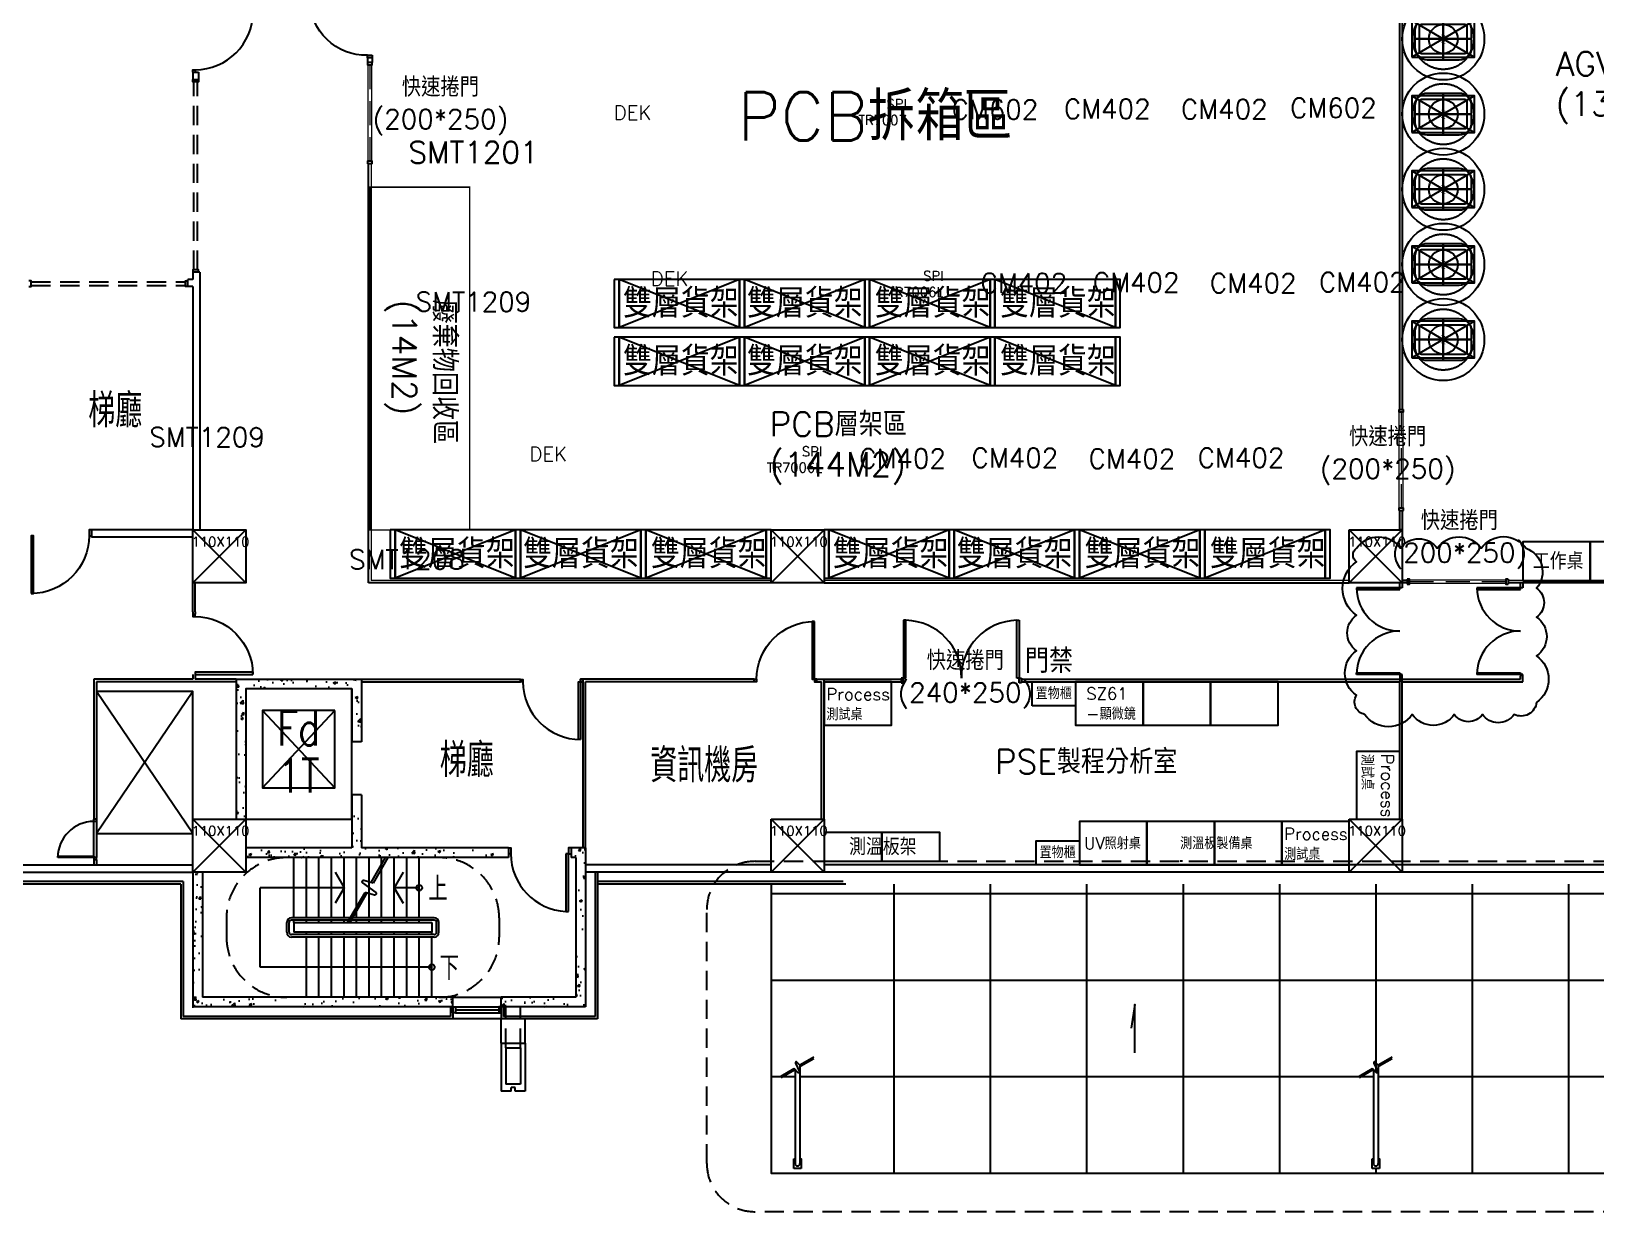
# Model space of a CAD drawing. Extents: x -80 to 56020, y 18240 to 42185.
# Drawn here: x 1610 to 4856, y 18240 to 20690 of the extents above; entities that cross this region are included whole.
import ezdxf
from ezdxf.enums import TextEntityAlignment as Align

# ---------------------------------------------------------------- set-up
doc = ezdxf.new("R2010")
doc.units = 0
doc.header["$LTSCALE"] = 200
for name, pattern in [('1', [0.375, 0.25, -0.125]), ('Amconstr', [9999, 9999, 0]), ('CENTER', [50.8, 31.75, -6.35, 6.35, -6.35]), ('HIDDEN', [0.3, 0.2, -0.1]), ('XFAB-L20$0$HIDDEN', [0.3, 0.2, -0.1])]:
    doc.linetypes.add(name, pattern=pattern)
for name, color, linetype in [('AGV car', 7, 'Continuous'), ('BCM-ALP', 7, 'Continuous'), ('CENTER', 1, 'CENTER'), ('Mirle', 7, 'Continuous'), ('SMT Line', 5, 'Continuous'), ('TEXT', 3, 'Continuous'), ('XFAB-L20$0$0-arr', 4, 'Continuous'), ('XFAB-L20$0$0-stc', 12, 'Continuous'), ('XFAB-L20$0$0-stcm', 4, 'Continuous'), ('XFAB-L20$0$12', 12, 'Continuous'), ('XFAB-L20$0$4', 4, 'Continuous'), ('XFAB-L20$0$8', 8, 'Continuous'), ('XFAB-L20$0$COL', 1, 'Continuous'), ('XFAB-L20$0$DIM-BOX', 6, 'XFAB-L20$0$HIDDEN'), ('XFAB-L20$0$DOR', 4, 'Continuous'), ('XFAB-L20$0$EL', 4, 'Continuous'), ('XFAB-L20$0$Hatch-RC', 8, 'Continuous'), ('XFAB-L20$0$HID', 5, 'XFAB-L20$0$HIDDEN'), ('XFAB-L20$0$HR', 4, 'Continuous'), ('XFAB-L20$0$INT', 4, 'Continuous'), ('XFAB-L20$0$OPEN', 8, 'Continuous'), ('XFAB-L20$0$RCW', 1, 'Continuous'), ('XFAB-L20$0$ST', 12, 'Continuous'), ('XFAB-L20$0$WALL-C', 6, 'Continuous'), ('XFAB-L20$0$WALL-CR', 5, 'XFAB-L20$0$HIDDEN'), ('XFAB-L20$0$WALL-P', 3, 'Continuous'), ('XFAB-L20$0$WIN', 12, 'Continuous'), ('XFAB-L20$0$WIN-S', 4, 'Continuous'), ('新設門', 3, '00160'), ('緯穎新設隔間', 151, 'Continuous'), ('緯穎生產設備', 7, 'Continuous')]:
    doc.layers.add(name, color=color, linetype=linetype)
doc.layers.add('AM_CL', color=1, linetype='Amconstr', lineweight=25)
doc.styles.add('AEH', font='SIMPLEX', dxfattribs={"bigfont": 'CHINESET.shx'})
doc.styles.add('C1', font='SIMPLEX.shx', dxfattribs={"bigfont": 'CHINESET.shx'})
doc.styles.add('CCAD', font='TXT', dxfattribs={"bigfont": 'CCAD'})
doc.styles.add('CHINESET', font='romans.shx', dxfattribs={"bigfont": 'chineset.shx'})
doc.styles.add('DIM', font='simplex.shx', dxfattribs={"bigfont": 'chineset.shx'})
doc.styles.add('XFAB-L20$0$CHINA', font='simplex.shx', dxfattribs={"width": 0.75, "bigfont": 'chineset.shx'})
doc.styles.add('²Ó©úÅé', font='', dxfattribs={"height": 3})
doc.styles.get('²Ó©úÅé').set_extended_font_data('MingLiU')
doc.linetypes.add('00160', pattern='A,0.05,[5,Hcad2000.shx,S=1,R=0,X=0,Y=-0.5],1.45', length=1.5)

# ---------------------------------------------------------------- blocks, each defined once
blk = doc.blocks.new('XFAB-L20$0$C-110x110')
at = {"layer": 'Defpoints'}
for p, q in [((55, -55), (-55, 55)), ((-55, -55), (55, 55))]:
    blk.add_line(p, q, dxfattribs=at)
at = {"layer": 'XFAB-L20$0$COL'}
blk.add_lwpolyline([(-55, 55), (55, 55), (55, -55), (-55, -55)], close=True, dxfattribs=at)
at = {"layer": 'Defpoints', "style": 'XFAB-L20$0$CHINA'}
blk.add_text('110X110', height=20, dxfattribs=at).set_placement((-57.4, 30.5), align=Align.MIDDLE_LEFT)
blk = doc.blocks.new('XFAB-L20$0$DOORD1')
for p, q in [((0.05, 1), (0, 1)), ((0, 1), (0, 0)), ((0.05, 0), (0.05, 1)), ((0, 0), (0.05, 0))]:
    blk.add_line(p, q)
at = {"color": 0}
blk.add_arc((-0.002, -0.001), 1.002, 0.0519, 87.0105, dxfattribs=at)
blk = doc.blocks.new('XFAB-L20$0$door')
at = {"layer": 'XFAB-L20$0$DOR'}
blk.add_lwpolyline([(0, 1), (0.04, 1), (0.04, 0), (0, 0)], close=True, dxfattribs=at)
blk.add_arc((0, 0), 1, 0, 90, dxfattribs=at)
blk = doc.blocks.new('¾÷ºØ1')
at = {"style": '²Ó©úÅé'}
for tag, p in [('¾÷ºØ', (67, 142)), ('½u§O', (67, 542)), ('¾÷¥x½s¸¹', (1567, 542))]:
    blk.add_attdef(tag, p, '', height=220, dxfattribs=at)
at = {"style": '²Ó©úÅé', "flags": 1}
for tag, p in [('Q_PANEL_VCR', (67, -258)), ('Q_PANEL_FFU', (67, -1058)), ('G6_VCR', (67, -658)), ('Q_PANEL_FFU°¼±¾', (67, -1458)), ('G6_FFU', (67, -1858)), ('Q_PANEL_IONIZER', (67, -2658)), ('G6_FFU°¼±¾', (67, -2258)), ('G6_IONIZER', (67, -3058)), ('¯}¤ùÀË', (67, -3458)), ('AL', (67, -3838)), ('STP', (67, -4219)), ('¯uªÅ', (67, -4640))]:
    blk.add_attdef(tag, p, '', height=220, dxfattribs=at)
blk = doc.blocks.new('AGV7-1000top')
at = {"layer": 'AGV car', "color": 2}
blk.add_lwpolyline([(-330, -430), (330, -430, 0.414214), (590, -170), (590, 170, 0.414214), (330, 430), (-330, 430, 0.414214), (-590, 170), (-590, -170, 0.414214)], format="xyb", close=True, dxfattribs=at)
at = {"layer": 'AM_CL'}
for p, q in [((0, 430), (0, -430)), ((-590, 0), (590, 0))]:
    blk.add_line(p, q, dxfattribs=at)
blk.add_circle((0, 0), 632, dxfattribs=at)
blk = doc.blocks.new('sdfhdhthw-長度縮短')
at = {"color": 2}
for points in [[(106048, -73620), (106048, -74120)], [(106998, -73570), (106098, -73570)], [(107048, -74120), (107048, -73620)], [(106098, -74170), (106998, -74170)]]:
    blk.add_lwpolyline(points, dxfattribs=at)
blk.add_circle((106548, -73870), 300, dxfattribs=at)
for centre, start, end in [((106098, -73620), 90, 180), ((106998, -73620), 0, 90), ((106098, -74120), 180, 270), ((106998, -74120), 270, 0)]:
    blk.add_arc(centre, 50, start, end, dxfattribs=at)
at = {"layer": 'CENTER'}
for p, q in [((106548, -73440), (106548, -74300)), ((105958, -73870), (107138, -73870))]:
    blk.add_line(p, q, dxfattribs=at)
at = {"rotation": 180}
blk.add_blockref('AGV7-1000top', (106548, -73870), dxfattribs=at)
at = {"xscale": 0.3780000000000006, "yscale": 0.3780000000000006, "zscale": 0.54, "rotation": 270}
blk.add_blockref('¾÷ºØ1', (106451, -73744), dxfattribs=at).add_auto_attribs({'¾÷ºØ': 'AGV'})
blk = doc.blocks.new('Rack_AGV')
at = {"color": 1}
blk.add_circle((13036, 280431), 851, dxfattribs=at)
at = {"layer": 'Mirle', "color": 4}
for p, q in [((13686, 280811), (12386, 280051)), ((12386, 280811), (13686, 280051))]:
    blk.add_line(p, q, dxfattribs=at)
blk.add_lwpolyline([(12386, 280051), (13686, 280051), (13686, 280811), (12386, 280811)], close=True, dxfattribs=at)
at = {"color": 254, "rotation": 180}
blk.add_blockref('sdfhdhthw-長度縮短', (119583, 206561), dxfattribs=at)
blk = doc.blocks.new('A$C4412a0c7')
at = {"layer": '緯穎新設隔間'}
for p, q in [((120, 255), (120, 260)), ((120, 260), (130, 260)), ((122.5, 260), (127.5, 260)), ((122.5, 260), (127.5, 260)), ((130, 260), (130, 255)), ((0, 250), (0, 255)), ((0, 255), (120, 255)), ((120, 250), (0, 250)), ((130, 255), (120, 255)), ((120, 255), (120, 250)), ((120, 20), (0, 20)), ((0, 20), (0, 15)), ((0, 15), (120, 15)), ((120, 15), (120, 20)), ((130, 15), (120, 15)), ((120, 15), (120, 10)), ((120, 10), (130, 10)), ((122.5, 10), (127.5, 10)), ((130, 10), (130, 15))]:
    blk.add_line(p, q, dxfattribs=at)
for centre, start, end in [((117.5, 252.5), 181.2189, 271.2189), ((117.5, 17.5), 88.7811, 178.7811)]:
    blk.add_arc(centre, 117.5, start, end, dxfattribs=at)
blk = doc.blocks.new('A$C7219ca4d')
at = {"layer": '緯穎新設隔間'}
for p, q in [((0, 130), (0, 125)), ((10, 130), (0, 130)), ((2.5, 140), (2.5, 130)), ((7.5, 140), (2.5, 140)), ((7.5, 130), (2.5, 130)), ((7.5, 140), (7.5, 130)), ((10, 125), (10, 130)), ((0, 125), (10, 125)), ((10, 125), (10, 120)), ((130, 125), (10, 125)), ((10, 120), (130, 120)), ((130, 120), (130, 125)), ((0, 5), (0, 0)), ((10, 5), (0, 5)), ((0, 0), (10, 0)), ((7.5, 5), (2.5, 5)), ((10, 0), (10, 5))]:
    blk.add_line(p, q, dxfattribs=at)
blk.add_arc((12.5, 122.5), 117.5, 268.7811, 358.7811, dxfattribs=at)

msp = doc.modelspace()

# ---------------------------------------------------------------- hatches: boundary and pattern name
at = {"layer": 'XFAB-L20$0$Hatch-RC'}
h = msp.add_hatch(dxfattribs=at)
h.set_pattern_fill('AR-CONC', color=256, scale=0.3, style=0)
h.set_pattern_definition([(50, (-4e-12, 19000), (54.6554, -4.7817), [5.715, -62.865]), (355, (-4e-12, 19000), (-10.5728, 57.317), [4.572, -50.292]), (100.451, (4.555, 18999.6), (44.0828, 52.535), [4.857, -53.427]), (46.1842, (-4e-12, 19015.24), (81.3237, -12.6127), [8.5725, -94.2975]), (96.6356, (6.78, 19014.19), (71.2213, 74.2277), [7.2855, -80.1405]), (351.184, (-4e-12, 19015.24), (71.2214, 74.2275), [6.858, -75.438]), (21, (7.62, 19011.43), (45.4845, -30.67966), [5.715, -62.865]), (326, (7.62, 19011.43), (18.5406, 55.2564), [4.572, -50.292]), (71.4514, (11.41, 19008.873), (64.025, 24.5769), [4.857, -53.427]), (37.5, (-4e-12, 19000), (0.92658, 25.36651), [0, -49.6824, 0, -51.054, 0, -50.4825]), (7.5, (-4e-12, 19000), (20.0459, 30.05417), [0, -29.1084, 0, -48.5394, 0, -19.2405]), (327.5, (-16.993, 19000), (40.67718, -1.71862), [0, -19.05, 0, -59.436, 0, -78.867]), (317.5, (-24.613, 19000), (44.43875, 7.62795), [0, -24.765, 0, -39.4716, 0, -56.007])])
h.paths.add_polyline_path([(2600, 18995), (2295, 18995), (2295, 19000), (2275, 19000), (2275, 18995), (2055, 18995), (2055, 18975), (2600, 18975)])
h.paths.add_polyline_path([(2295, 19105), (2275, 19105), (2275, 19055), (2275, 19000), (2295, 19000)])
h.paths.add_polyline_path([(2055, 19325), (2275, 19325), (2275, 19215), (2295, 19215), (2295, 19345), (2035, 19345), (2035, 19055), (2055, 19055)])
h = msp.add_hatch(dxfattribs=at)
h.set_pattern_fill('AR-CONC', color=256, scale=0.3, style=0)
h.set_pattern_definition([(50, (1945, 18665), (54.6554, -4.7817), [5.715, -62.865]), (355, (1945, 18665), (-10.573, 57.317), [4.572, -50.292]), (100.451, (1949.555, 18664.6), (44.0828, 52.535), [4.857, -53.427]), (46.184, (1945, 18680.24), (81.3237, -12.6127), [8.5725, -94.2975]), (96.636, (1951.78, 18679.19), (71.221, 74.228), [7.2855, -80.1405]), (351.184, (1945, 18680.24), (71.221, 74.2275), [6.858, -75.438]), (21, (1952.62, 18676.43), (45.4845, -30.6797), [5.715, -62.865]), (326, (1952.62, 18676.43), (18.5406, 55.2564), [4.572, -50.292]), (71.4514, (1956.41, 18673.873), (64.025, 24.577), [4.857, -53.427]), (37.5, (1945, 18665), (0.9266, 25.3665), [0, -49.6824, 0, -51.054, 0, -50.4825]), (7.5, (1945, 18665), (20.0459, 30.0542), [0, -29.1084, 0, -48.5394, 0, -19.2405]), (327.5, (1928.007, 18665), (40.6772, -1.7186), [0, -19.05, 0, -59.436, 0, -78.867]), (317.5, (1920.387, 18665), (44.4388, 7.628), [0, -24.765, 0, -39.4716, 0, -56.007])])
h.paths.add_polyline_path([(1945, 18665), (2485, 18665), (2485, 18685), (1965, 18685), (1965, 18945), (1945, 18945)])
h.paths.add_polyline_path([(2585, 18685), (2585, 18673), (2585, 18665), (2760, 18665), (2760, 18995), (2730, 18995), (2730, 18975), (2740, 18975), (2740, 18685)])

# ---------------------------------------------------------------- linework, layer by layer
for p, q in [((1945, 19485), (1945, 19480)), ((1950, 19485), (1950, 19480))]:
    msp.add_line(p, q)
at = {"color": 4}
msp.add_lwpolyline([(4359.956, 19616.847, -0.52056705), (4451.401, 19616.847, -0.52056705), (4527.19, 19616.847, -0.52056705), (4618.665, 19616.847, -0.52056705), (4711.883, 19616.847, -0.52056705), (4733.609, 19534.077, -0.52056705), (4733.609, 19474.013, -0.52056705), (4733.609, 19393.367, -0.52056705), (4733.609, 19297.04, -0.52056705), (4687.072, 19272.109, -0.52056705), (4621.167, 19272.109, -0.52056705), (4562.866, 19272.109, -0.52056705), (4475.619, 19272.109, -0.52056705), (4376.704, 19272.109, -0.52056705), (4359.956, 19311.747, -0.52056705), (4359.956, 19404.143, -0.52056705), (4359.956, 19478.038, -0.52056705), (4359.956, 19588.967, -0.52056705)], format="xyb", close=True, dxfattribs=at)
at = {"layer": 'BCM-ALP', "color": 5}
for points in [[(2819.67, 20175), (2819.67, 20075), (2829.67, 20075), (2829.67, 20175)], [(3079.67, 20175), (3079.67, 20075), (3089.67, 20075), (3089.67, 20175)], [(3339.67, 20175), (3339.67, 20075), (3349.67, 20075), (3349.67, 20175)], [(2819.67, 20055), (2819.67, 19955), (2829.67, 19955), (2829.67, 20055)], [(3079.67, 20055), (3079.67, 19955), (3089.67, 19955), (3089.67, 20055)], [(3339.67, 20055), (3339.67, 19955), (3349.67, 19955), (3349.67, 20055)], [(2355.001, 19655), (2355.001, 19555), (2365.001, 19555), (2365.001, 19655)], [(2615.001, 19655), (2615.001, 19555), (2625.001, 19555), (2625.001, 19655)], [(2875.001, 19655), (2875.001, 19555), (2885.001, 19555), (2885.001, 19655)], [(3255, 19655), (3255, 19555), (3265, 19555), (3265, 19655)], [(3515, 19655), (3515, 19555), (3525, 19555), (3525, 19655)], [(3775, 19655), (3775, 19555), (3785, 19555), (3785, 19655)]]:
    msp.add_lwpolyline(points, close=True, dxfattribs=at)
at = {"layer": 'XFAB-L20$0$0-arr'}
for points in [[(2240.25, 18944.976), (2259, 18912.5), (2240.25, 18880.024)], [(2381.75, 18944.976), (2363, 18912.5), (2381.75, 18880.024)]]:
    msp.add_lwpolyline(points, dxfattribs=at)
at = {"layer": 'XFAB-L20$0$0-stc'}
for p, q in [((2344.45, 18975), (2314.702, 18923.475)), ((2349.718, 18975), (2319.224, 18922.181)), ((2266.508, 18840), (2302.776, 18902.819)), ((2271.776, 18840), (2307.298, 18901.525)), ((3166.35, 18521.654), (3192.921, 18536.995)), ((3233.65, 18560.51), (3205.145, 18544.052)), ((3233.65, 18557.392), (3207.079, 18542.051)), ((4366.35, 18521.654), (4392.921, 18536.995)), ((4433.65, 18560.51), (4405.145, 18544.052)), ((4433.65, 18557.392), (4407.079, 18542.051)), ((3166.35, 18518.536), (3194.855, 18534.994)), ((4366.35, 18518.536), (4394.855, 18534.994))]:
    msp.add_line(p, q, dxfattribs=at)
at = {"layer": 'XFAB-L20$0$0-stcm'}
for points in [[(2319.224, 18922.181), (2299.926, 18927.702, 0.84160613), (2297.318, 18922.305), (2324.682, 18902.695, -0.84160613), (2322.074, 18897.298), (2302.776, 18902.819)], [(3207.079, 18542.051), (3198.823, 18550.591, 0.84160613), (3195.889, 18548.597), (3204.111, 18530.449, -0.84160613), (3201.177, 18528.455), (3192.921, 18536.995)], [(4407.079, 18542.051), (4398.823, 18550.591, 0.84160613), (4395.889, 18548.597), (4404.111, 18530.449, -0.84160613), (4401.177, 18528.455), (4392.921, 18536.995)]]:
    msp.add_lwpolyline(points, format="xyb", dxfattribs=at)
at = {"layer": 'XFAB-L20$0$12'}
for p, q in [((2085, 18747.5), (2085, 18912.5)), ((2259, 18912.5), (2085, 18912.5)), ((2441, 18747.5), (2085, 18747.5))]:
    msp.add_line(p, q, dxfattribs=at)
for points in [[(2415, 18912.5), (2363, 18912.5)], [(3900, 18570), (3900, 18670), (3892.234, 18621.188)]]:
    msp.add_lwpolyline(points, dxfattribs=at)
at = {"layer": 'XFAB-L20$0$4'}
for p, q in [((3205, 18544.202), (3205, 18340)), ((4405, 18544.202), (4405, 18340)), ((3195, 18534.844), (3195, 18340)), ((4395, 18534.844), (4395, 18340))]:
    msp.add_line(p, q, dxfattribs=at)
for centre in [(2415, 18912.5), (2441, 18747.5)]:
    msp.add_circle(centre, 6, dxfattribs=at)
for centre in [(3200, 18340), (4400, 18340)]:
    msp.add_arc(centre, 5, 180, 0, dxfattribs=at)
at = {"layer": 'XFAB-L20$0$8', "linetype": 'ByBlock'}
for p, q in [((1740, 18975), (1740, 19050)), ((1745, 19050), (1745, 18975)), ((6855, 18900), (3145, 18900)), ((3400, 18920), (3400, 18320)), ((3600, 18920), (3600, 18320)), ((3800, 18920), (3800, 18320)), ((4000, 18920), (4000, 18320)), ((4200, 18920), (4200, 18320)), ((4400, 18920), (4400, 18529.673)), ((4600, 18920), (4600, 18320)), ((4800, 18920), (4800, 18320)), ((6855, 18720), (3145, 18720)), ((2485, 18685), (2585, 18685)), ((2585, 18590), (2585, 18640)), ((2635, 18590), (2635, 18640)), ((3195, 18520), (3145, 18520)), ((4395, 18520), (3205, 18520)), ((5595, 18520), (4405, 18520)), ((4400, 18330), (4400, 18320))]:
    msp.add_line(p, q, dxfattribs=at)
at = {"layer": 'XFAB-L20$0$8'}
msp.add_line((5500, 18960), (4500, 18960), dxfattribs=at)
at = {"layer": 'XFAB-L20$0$8', "linetype": 'ByBlock'}
msp.add_lwpolyline([(3145, 18920), (3145, 18320), (3145, 18320), (6855, 18320), (6855, 18920)], dxfattribs=at)
at = {"layer": 'XFAB-L20$0$8'}
for points in [[(3192.5, 18350), (3195, 18350)], [(3192.5, 18330), (3192.5, 18350)], [(3205, 18350), (3207.5, 18350), (3207.5, 18330)], [(4392.5, 18350), (4395, 18350)], [(4392.5, 18330), (4392.5, 18350)], [(4405, 18350), (4407.5, 18350), (4407.5, 18330)], [(3207.5, 18330), (3192.5, 18330)], [(4407.5, 18330), (4392.5, 18330)]]:
    msp.add_lwpolyline(points, dxfattribs=at)
at = {"layer": 'XFAB-L20$0$DIM-BOX'}
msp.add_lwpolyline([(3011.783, 18339.995), (3011.783, 18867.183, -0.41421356), (3111.783, 18967.183), (6891.863, 18967.183, -0.41421356), (6991.863, 18867.183), (6991.863, 18339.995, -0.41421356), (6891.863, 18239.995), (3111.783, 18239.995, -0.41421356)], format="xyb", close=True, dxfattribs=at)
at = {"layer": 'XFAB-L20$0$DOR', "linetype": 'XFAB-L20$0$HIDDEN'}
for p, q in [((1947, 20195), (1947, 20585)), ((1955, 20195), (1955, 20585)), ((1610, 20170), (1930, 20170)), ((1610, 20162), (1930, 20162))]:
    msp.add_line(p, q, dxfattribs=at)
at = {"layer": 'XFAB-L20$0$DOR'}
for p, q in [((4360, 19535), (4360, 19531.4)), ((4360, 19355), (4360, 19358.6))]:
    msp.add_line(p, q, dxfattribs=at)
for points in [[(1945, 20605), (1945, 20610), (1950, 20610), (1950, 20605)], [(1957, 20590), (1957, 20585), (1945, 20585), (1945, 20590)], [(1957, 20190), (1957, 20195), (1945, 20195), (1945, 20190)], [(1605, 20160), (1610, 20160), (1610, 20172), (1605, 20172)], [(1935, 20160), (1930, 20160), (1930, 20172), (1935, 20172)], [(1735, 19655), (1730, 19655), (1729.773, 19643.004), (1735, 19643)], [(1945, 19480), (1945, 19475), (1950, 19475), (1950, 19480)], [(2625, 19344.75), (2630, 19344.75), (2630, 19339.75), (2625, 19339.75)], [(2755, 19345), (2750, 19345), (2750, 19340), (2755, 19340)], [(3110, 19345), (3115, 19345), (3115, 19340), (3110, 19340)], [(3240, 19345), (3235, 19345), (3235, 19340), (3240, 19340)]]:
    msp.add_lwpolyline(points, dxfattribs=at)
at = {"layer": 'XFAB-L20$0$DOR', "linetype": 'ByBlock'}
for points in [[(1745, 19055), (1745, 19050), (1740, 19050), (1740, 19055)], [(1745, 18970), (1745, 18975), (1740, 18975), (1740, 18970)]]:
    msp.add_lwpolyline(points, dxfattribs=at)
at = {"layer": 'XFAB-L20$0$DOR', "color": 8, "extrusion": (1.49976e-32, -1.22465e-16, -1)}
for points in [[(-2600, 18995), (-2605, 18995), (-2605, 18983), (-2600, 18983)], [(-2730, 18995), (-2725, 18995), (-2725, 18983), (-2730, 18983)]]:
    msp.add_lwpolyline(points, dxfattribs=at)
at = {"layer": 'XFAB-L20$0$EL'}
for p, q in [((2240, 19120), (2090, 19280)), ((2090, 19120), (2240, 19280))]:
    msp.add_line(p, q, dxfattribs=at)
msp.add_lwpolyline([(2240, 19280), (2090, 19280), (2090, 19120), (2240, 19120)], close=True, dxfattribs=at)
at = {"layer": 'XFAB-L20$0$HID'}
for p, q in [((2595, 18580), (2595, 18665)), ((2625, 18580), (2625, 18665))]:
    msp.add_line(p, q, dxfattribs=at)
for points in [[(2140, 18975, 0.41421356), (2015, 18850), (2015, 18810, 0.41421356), (2140, 18685, 0.41421356)], [(2456, 18975, -0.41421356), (2581, 18850), (2581, 18810, -0.41421356), (2456, 18685, -0.41421356)]]:
    msp.add_lwpolyline(points, format="xyb", dxfattribs=at)
at = {"layer": 'XFAB-L20$0$HR'}
for p, q in [((2140, 18820), (2140, 18840)), ((2145, 18820), (2145, 18840)), ((2446, 18850), (2150, 18850)), ((2446, 18845), (2150, 18845)), ((2451, 18820), (2451, 18840)), ((2456, 18820), (2456, 18840)), ((2446, 18815), (2150, 18815)), ((2446, 18810), (2150, 18810))]:
    msp.add_line(p, q, dxfattribs=at)
for centre, radius, start, end in [((2150, 18840), 10, 90, 180), ((2150, 18840), 5, 90, 180), ((2446, 18840), 10, 0, 90), ((2446, 18840), 5, 0, 90), ((2150, 18820), 10, 180, 270), ((2150, 18820), 5, 180, 270), ((2446, 18820), 10, 270, 0), ((2446, 18820), 5, 270, 0)]:
    msp.add_arc(centre, radius, start, end, dxfattribs=at)
at = {"layer": 'XFAB-L20$0$OPEN'}
for p, q in [((1945, 19025), (1745, 19320)), ((1945, 19320), (1745, 19025))]:
    msp.add_line(p, q, dxfattribs=at)
msp.add_lwpolyline([(1745, 19320), (1745, 19025), (1945, 19025), (1945, 19320)], close=True, dxfattribs=at)
at = {"layer": 'XFAB-L20$0$OPEN', "linetype": 'ByBlock'}
msp.add_lwpolyline([(2275, 19055), (2275, 19325), (2055, 19325), (2055, 19055), (2275, 19055)], dxfattribs=at)
at = {"layer": 'XFAB-L20$0$RCW'}
for p, q in [((2035, 19345), (2295, 19345)), ((2035, 19345), (2035, 19055)), ((2275, 19325), (2055, 19325)), ((2055, 19325), (2055, 19055)), ((2275, 19325), (2275, 19215)), ((2295, 19345), (2295, 19215)), ((2275, 19105), (2275, 18995)), ((2295, 19105), (2295, 18995)), ((2275, 18995), (2055, 18995)), ((2600, 18995), (2295, 18995)), ((2600, 18995), (2600, 18975)), ((2760, 18995), (2730, 18995)), ((2730, 18995), (2730, 18975)), ((2760, 18995), (2760, 18975)), ((2760, 18995), (2760, 18665)), ((2600, 18975), (2055, 18975)), ((2740, 18975), (2730, 18975)), ((2740, 18975), (2740, 18685)), ((2181, 18685), (2181, 18810))]:
    msp.add_line(p, q, dxfattribs=at)
at = {"layer": 'XFAB-L20$0$RCW', "linetype": 'ByBlock'}
for p, q in [((2295, 19215), (2275, 19215)), ((2295, 19105), (2275, 19105)), ((1945, 18945), (1945, 18665)), ((1965, 18945), (1965, 18685)), ((2485, 18685), (1965, 18685)), ((2485, 18665), (2485, 18685)), ((2740, 18685), (2585, 18685)), ((2585, 18665), (2585, 18685)), ((2485, 18665), (1945, 18665)), ((2760, 18665), (2585, 18665)), ((2595, 18580), (2595, 18505)), ((2595, 18580), (2625, 18580)), ((2625, 18580), (2625, 18505)), ((2625, 18505), (2595, 18505))]:
    msp.add_line(p, q, dxfattribs=at)
at = {"layer": 'XFAB-L20$0$ST'}
for p, q in [((2155, 18850), (2155, 18975)), ((2181, 18850), (2181, 18975)), ((2207, 18850), (2207, 18975)), ((2233, 18850), (2233, 18975)), ((2259, 18850), (2259, 18975)), ((2285, 18850), (2285, 18975)), ((2311, 18850), (2311, 18975)), ((2337, 18850), (2337, 18975)), ((2363, 18850), (2363, 18975)), ((2389, 18850), (2389, 18975)), ((2415, 18850), (2415, 18975)), ((2155, 18840), (2155, 18845)), ((2155, 18840), (2441, 18840)), ((2155, 18840), (2155, 18820)), ((2181, 18840), (2181, 18845)), ((2207, 18840), (2207, 18845)), ((2233, 18840), (2233, 18845)), ((2259, 18840), (2259, 18845)), ((2285, 18840), (2285, 18845)), ((2311, 18840), (2311, 18845)), ((2337, 18840), (2337, 18845)), ((2363, 18840), (2363, 18845)), ((2389, 18840), (2389, 18845)), ((2415, 18840), (2415, 18845)), ((2441, 18840), (2441, 18820)), ((2441, 18820), (2155, 18820)), ((2181, 18815), (2181, 18820)), ((2207, 18815), (2207, 18820)), ((2207, 18685), (2207, 18810)), ((2233, 18815), (2233, 18820)), ((2233, 18685), (2233, 18810)), ((2259, 18815), (2259, 18820)), ((2259, 18685), (2259, 18810)), ((2285, 18815), (2285, 18820)), ((2285, 18685), (2285, 18810)), ((2311, 18815), (2311, 18820)), ((2311, 18685), (2311, 18810)), ((2337, 18815), (2337, 18820)), ((2337, 18685), (2337, 18810)), ((2363, 18815), (2363, 18820)), ((2363, 18685), (2363, 18810)), ((2389, 18815), (2389, 18820)), ((2389, 18685), (2389, 18810)), ((2415, 18815), (2415, 18820)), ((2415, 18685), (2415, 18810)), ((2441, 18815), (2441, 18820)), ((2441, 18685), (2441, 18810))]:
    msp.add_line(p, q, dxfattribs=at)
at = {"layer": 'XFAB-L20$0$WALL-C'}
for p, q in [((2780, 18945), (2780, 18645)), ((2785, 18945), (2785, 18640)), ((1920, 18920), (-80, 18920)), ((1925, 18925), (-75, 18925)), ((1920, 18920), (1920, 18640)), ((1925, 18925), (1925, 18645)), ((3295, 18925), (2785, 18925)), ((3300, 18920), (2785, 18920)), ((2485, 18640), (1920, 18640)), ((2480, 18645), (1925, 18645)), ((2480, 18665), (2480, 18645)), ((2485, 18665), (2485, 18640)), ((2585, 18665), (2585, 18640)), ((2785, 18640), (2585, 18640)), ((2590, 18665), (2590, 18645)), ((2780, 18645), (2590, 18645)), ((2585, 18590), (2635, 18590)), ((2635, 18590), (2635, 18490)), ((2606, 18490), (2585, 18490)), ((2614, 18498), (2606, 18498)), ((2606, 18490), (2606, 18498)), ((2614, 18490), (2614, 18498)), ((2635, 18490), (2614, 18490))]:
    msp.add_line(p, q, dxfattribs=at)
at = {"layer": 'XFAB-L20$0$WALL-C', "linetype": 'ByBlock'}
msp.add_line((2585, 18590), (2585, 18490), dxfattribs=at)
at = {"layer": 'XFAB-L20$0$WALL-CR', "linetype": 'Continuous'}
for p, q in [((1945, 19485), (1945, 19545)), ((1950, 19485), (1950, 19545)), ((1945, 19480), (1950, 19480)), ((1945, 19355), (1945, 19345)), ((1949.75, 19355), (1949.75, 19345)), ((1945, 19345), (1740, 19345)), ((1740, 19345), (1740, 19055)), ((2035, 19340), (1745, 19340)), ((1745, 19340), (1745, 19055)), ((2035, 19345), (1949.75, 19345)), ((2295, 19345), (2625, 19345)), ((2295, 19340), (2625, 19340)), ((2625, 19339.75), (2625, 19344.75)), ((2750, 19340), (2750, 19345)), ((2750, 19345), (2755, 19345)), ((2750, 19340), (2755, 19340)), ((3110, 19345), (2755, 19345)), ((2755, 18995), (2755, 19345)), ((3110, 19340), (2760, 19340)), ((2760, 18995), (2760, 19340)), ((3110, 19340), (3110, 19345)), ((3240, 19340), (3240, 19345)), ((3240, 19345), (3255, 19345)), ((3240, 19340), (3249.976, 19340)), ((3250, 19055), (3249.988, 19340)), ((3255, 19340), (3255, 19345)), ((3255, 19055), (3255, 19340)), ((1745, 19055), (1740, 19055)), ((1740, 18970), (1740, 18960)), ((1745, 18970), (1740, 18970)), ((1745, 18970), (1745, 18960)), ((3999.221, 18967.516), (3994.221, 18967.516))]:
    msp.add_line(p, q, dxfattribs=at)
at = {"layer": 'XFAB-L20$0$WALL-P'}
for p, q in [((1945, 20175), (1935, 20175)), ((1935, 20160), (1935, 20175)), ((1945, 20160), (1935, 20160)), ((1945, 20160), (1945, 19655)), ((1960, 20175), (1960, 19655)), ((1945, 19655), (1735, 19655)), ((1735, 19655), (1735, 19640)), ((1945, 19640), (1735, 19640)), ((1055, 18960), (1945, 18960)), ((3145, 18960), (2760, 18960)), ((5500, 18960), (3255, 18960)), ((1055, 18945), (1945, 18945)), ((3145, 18945), (2760, 18945)), ((5505, 18945), (3255, 18945))]:
    msp.add_line(p, q, dxfattribs=at)
at = {"layer": 'XFAB-L20$0$WIN'}
for p, q in [((2585, 18640), (2485, 18640)), ((2490, 18665), (2580, 18665)), ((2490, 18653), (2580, 18653))]:
    msp.add_line(p, q, dxfattribs=at)
at = {"layer": 'XFAB-L20$0$WIN-S'}
msp.add_line((2490, 18659), (2580, 18659), dxfattribs=at)
for points in [[(2490, 18653), (2485, 18653), (2485, 18665), (2490, 18665)], [(2580, 18653), (2585, 18653), (2585, 18665), (2580, 18665)]]:
    msp.add_lwpolyline(points, close=True, dxfattribs=at)
at = {"layer": '新設門', "linetype": 'ByBlock', "lineweight": 20}
for points in [[(2308.797, 20420), (2308.797, 20620), (2316.203, 20620), (2316.203, 20420)], [(4448.797, 19700), (4448.797, 19900), (4456.203, 19900), (4456.203, 19700)], [(4470, 19551.203), (4670, 19551.203), (4670, 19543.797), (4470, 19543.797)]]:
    msp.add_lwpolyline(points, close=True, dxfattribs=at)
at = {"layer": '新設門', "linetype": '1', "lineweight": 20}
for points in [[(2312.5, 20620), (2312.5, 20420)], [(4452.5, 19900), (4452.5, 19700)], [(4670, 19547.5), (4470, 19547.5)]]:
    msp.add_lwpolyline(points, dxfattribs=at)
at = {"layer": '緯穎新設隔間'}
for p, q in [((4450, 19905), (4450, 20745)), ((4455, 20745), (4455, 19905)), ((2307.5, 20635), (2307.5, 20625)), ((2317.5, 20635), (2317.5, 20625)), ((2317.5, 20415), (2307.5, 20415)), ((1945, 20190), (1945, 20175)), ((1960, 20190), (1945, 20190)), ((1960, 20190), (1960, 20175)), ((4447.5, 19905), (4457.5, 19905)), ((4447.5, 19695), (4457.5, 19695)), ((4450, 19655), (4450, 19695)), ((4455, 19695), (4455, 19655)), ((4455, 19655), (4450, 19655)), ((3255, 19545), (4345, 19545)), ((4465, 19550), (4455, 19550)), ((4465, 19545), (4455, 19545)), ((4465, 19552.5), (4465, 19542.5)), ((4675, 19552.5), (4675, 19542.5)), ((4450, 19535), (4360, 19535)), ((4360, 19531.4), (4450, 19531.4)), ((4450, 19531.4), (4450, 19535)), ((4360, 19358.6), (4450, 19358.6)), ((4450, 19355), (4360, 19355)), ((4450, 19358.6), (4450, 19355)), ((4450, 19351.761), (4450, 19339.994)), ((3255, 19345), (3415, 19345)), ((3255, 19340), (3415, 19340))]:
    msp.add_line(p, q, dxfattribs=at)
at = {"layer": '緯穎新設隔間', "linetype": 'Continuous'}
for p, q in [((1945, 20605), (1945, 20590)), ((1945, 20605), (1957, 20605)), ((1945, 20590), (1957, 20590)), ((1957, 20605), (1957, 20590)), ((4455, 19351.761), (4450, 19351.761)), ((4455, 19055), (4455, 19351.761)), ((3665, 19340.001), (3665, 19345.001)), ((3665, 19345.001), (4450, 19345.001)), ((3665, 19340.001), (4450, 19340.001)), ((4449.981, 19055), (4450, 19339.994))]:
    msp.add_line(p, q, dxfattribs=at)
at = {"layer": '緯穎新設隔間', "color": 143, "true_color": 0x7aafdf}
for p, q in [((2310, 19545), (2310, 20415)), ((3145, 19545), (2310, 19545)), ((7745, 19545), (4675, 19545))]:
    msp.add_line(p, q, dxfattribs=at)
at = {"layer": '緯穎新設隔間', "linetype": 'ByBlock'}
for p, q in [((4450, 19535), (4450, 19545)), ((4455, 19545), (4455, 19535)), ((4455, 19535), (4450, 19535)), ((4455, 19355), (4450, 19355)), ((4450, 19355), (4450, 19351.761)), ((4455, 19350), (4455, 19355))]:
    msp.add_line(p, q, dxfattribs=at)
at = {"layer": '緯穎新設隔間', "color": 1, "linetype": 'ByBlock'}
for p, q in [((4700, 19535), (4700, 19545)), ((4705, 19545), (4705, 19535)), ((4705, 19535), (4700, 19535)), ((4705, 19355), (4700, 19355)), ((4700, 19355), (4700, 19351.761)), ((4705, 19350), (4705, 19355))]:
    msp.add_line(p, q, dxfattribs=at)
at = {"layer": '緯穎新設隔間', "color": 1}
for p, q in [((4700, 19535), (4610, 19535)), ((4610, 19531.4), (4700, 19531.4)), ((4700, 19531.4), (4700, 19535)), ((4610, 19358.6), (4700, 19358.6)), ((4700, 19355), (4610, 19355)), ((4700, 19358.6), (4700, 19355)), ((4700, 19345.001), (4700, 19351.761)), ((4705, 19340.001), (4705, 19352.5)), ((4455, 19345.001), (4700, 19345.001)), ((4455, 19340.001), (4705, 19340.001))]:
    msp.add_line(p, q, dxfattribs=at)
at = {"layer": '緯穎新設隔間'}
for points in [[(2317.5, 20625), (2307.5, 20625), (2307.5, 20620), (2317.5, 20620)], [(3395, 19340), (3255, 19340), (3255, 19250), (3395, 19250)], [(3687.106, 19290.001), (3687.106, 19340.001), (3777.106, 19340.001), (3777.106, 19290.001)], [(3917.106, 19340.001), (3777.106, 19340.001), (3777.106, 19250.001), (3917.106, 19250.001)], [(4057.106, 19340.001), (3917.106, 19340.001), (3917.106, 19250.001), (4057.106, 19250.001)], [(4197.106, 19340.001), (4057.106, 19340.001), (4057.106, 19250.001), (4197.106, 19250.001)], [(4449.981, 19055), (4449.981, 19195), (4359.981, 19195), (4359.981, 19055)], [(3255, 19027.183), (3255, 18967.183), (3375, 18967.183), (3375, 19027.183)], [(3375, 19027.183), (3375, 18967.183), (3495, 18967.183), (3495, 19027.183)], [(3925, 19050), (3785, 19050), (3785, 18960), (3925, 18960)], [(4065, 19050), (3925, 19050), (3925, 18960), (4065, 18960)], [(4205, 19050), (4065, 19050), (4065, 18960), (4205, 18960)], [(4345, 19050), (4205, 19050), (4205, 18960), (4345, 18960)], [(3695, 18960), (3695, 19010), (3785, 19010), (3785, 18960)]]:
    msp.add_lwpolyline(points, close=True, dxfattribs=at)
for points in [[(2317.5, 20415), (2317.5, 20420), (2307.5, 20420), (2307.5, 20415)], [(4447.5, 19905), (4447.5, 19900), (4457.5, 19900), (4457.5, 19905)], [(4457.5, 19695), (4457.5, 19700), (4447.5, 19700), (4447.5, 19695)], [(4465, 19542.5), (4470, 19542.5), (4470, 19552.5), (4465, 19552.5)], [(4675, 19552.5), (4670, 19552.5), (4670, 19542.5), (4675, 19542.5)]]:
    msp.add_lwpolyline(points, dxfattribs=at)
at = {"layer": '緯穎新設隔間', "lineweight": 20}
for points in [[(2315, 20415), (2315, 19550)], [(3145, 19550), (2315, 19550)], [(4344.156, 19550), (3254.156, 19550)], [(5545, 19550), (4675, 19550)]]:
    msp.add_lwpolyline(points, dxfattribs=at)
at = {"layer": '緯穎新設隔間'}
for centre, start, end in [((4450, 19535), 180, 270), ((4450, 19355), 90, 180)]:
    msp.add_arc(centre, 90, start, end, dxfattribs=at)
at = {"layer": '緯穎新設隔間', "color": 1}
for centre, start, end in [((4700, 19535), 180, 270), ((4700, 19355), 90, 180)]:
    msp.add_arc(centre, 90, start, end, dxfattribs=at)
at = {"layer": '緯穎生產設備', "color": 8}
for p, q in [((3079.669, 20175), (2829.669, 20075)), ((3079.67, 20075), (2829.67, 20175)), ((3339.669, 20175), (3089.669, 20075)), ((3339.67, 20075), (3089.67, 20175)), ((3599.669, 20175), (3349.669, 20075)), ((3599.67, 20075), (3349.67, 20175)), ((3859.669, 20075), (3609.669, 20175)), ((3079.669, 20055), (2829.669, 19955)), ((3079.67, 19955), (2829.67, 20055)), ((3339.669, 20055), (3089.669, 19955)), ((3339.67, 19955), (3089.67, 20055)), ((3599.669, 20055), (3349.669, 19955)), ((3599.67, 19955), (3349.67, 20055)), ((3859.669, 19955), (3609.669, 20055)), ((2615, 19655), (2365, 19555)), ((2615.001, 19555), (2365.001, 19655)), ((2875, 19655), (2625, 19555)), ((2875.001, 19555), (2625.001, 19655)), ((3135, 19655), (2885, 19555)), ((3135.001, 19555), (2885.001, 19655)), ((3514.999, 19655), (3264.999, 19555)), ((3515, 19555), (3265, 19655)), ((3774.999, 19655), (3524.999, 19555)), ((3775, 19555), (3525, 19655)), ((4034.999, 19655), (3784.999, 19555)), ((4035, 19555), (3785, 19655)), ((4294.999, 19655), (4044.999, 19555))]:
    msp.add_line(p, q, dxfattribs=at)
at = {"layer": '緯穎生產設備', "color": 7, "linetype": 'HIDDEN', "const_width": 3}
msp.add_lwpolyline([(2313, 19655), (2313, 20366.379), (2519.67, 20366.379), (2519.67, 19655)], close=True, dxfattribs=at)
at = {"layer": '緯穎生產設備', "color": 5}
for points in [[(2829.67, 20075), (3079.67, 20075), (3079.67, 20175), (2829.67, 20175)], [(3089.67, 20075), (3339.67, 20075), (3339.67, 20175), (3089.67, 20175)], [(3349.67, 20075), (3599.67, 20075), (3599.67, 20175), (3349.67, 20175)], [(3599.669, 20175), (3599.669, 20075), (3609.669, 20075), (3609.669, 20175)], [(3609.669, 20075), (3859.669, 20075), (3859.669, 20175), (3609.669, 20175)], [(3859.669, 20175), (3859.669, 20075), (3869.669, 20075), (3869.669, 20175)], [(2829.67, 19955), (3079.67, 19955), (3079.67, 20055), (2829.67, 20055)], [(3089.67, 19955), (3339.67, 19955), (3339.67, 20055), (3089.67, 20055)], [(3349.67, 19955), (3599.67, 19955), (3599.67, 20055), (3349.67, 20055)], [(3599.669, 20055), (3599.669, 19955), (3609.669, 19955), (3609.669, 20055)], [(3609.669, 19955), (3859.669, 19955), (3859.669, 20055), (3609.669, 20055)], [(3859.669, 20055), (3859.669, 19955), (3869.669, 19955), (3869.669, 20055)], [(2365.001, 19555), (2615.001, 19555), (2615.001, 19655), (2365.001, 19655)], [(2625.001, 19555), (2875.001, 19555), (2875.001, 19655), (2625.001, 19655)], [(2885.001, 19555), (3135.001, 19555), (3135.001, 19655), (2885.001, 19655)], [(3135, 19655), (3135, 19555), (3145, 19555), (3145, 19655)], [(3265, 19555), (3515, 19555), (3515, 19655), (3265, 19655)], [(3525, 19555), (3775, 19555), (3775, 19655), (3525, 19655)], [(3785, 19555), (4035, 19555), (4035, 19655), (3785, 19655)], [(4034.999, 19655), (4034.999, 19555), (4044.999, 19555), (4044.999, 19655)], [(4044.999, 19555), (4294.999, 19555), (4294.999, 19655), (4044.999, 19655)], [(4294.999, 19655), (4294.999, 19555), (4304.999, 19555), (4304.999, 19655)]]:
    msp.add_lwpolyline(points, close=True, dxfattribs=at)
at = {"layer": '緯穎生產設備'}
for points in [[(4705, 19550), (4845, 19550), (4845, 19630), (4705, 19630)], [(4845, 19550), (4985, 19550), (4985, 19630), (4845, 19630)]]:
    msp.add_lwpolyline(points, close=True, dxfattribs=at)

# ---------------------------------------------------------------- block references
at = {"layer": 'XFAB-L20$0$COL'}
for p in [(2000, 19600), (3200, 19600), (3200, 19600), (4400, 19600), (4400, 19600), (2000, 19000), (3200, 19000), (4400, 19000)]:
    msp.add_blockref('XFAB-L20$0$C-110x110', p, dxfattribs=at)
at = {"layer": 'XFAB-L20$0$DOR', "yscale": -120, "zscale": 120}
for p, xscale, rotation in [((1950, 20730), -120, 90), ((1949.75, 19355), 120, 90), ((3235, 19345), 120, 180), ((2750, 19340), -120, 359.999999998864)]:
    msp.add_blockref('XFAB-L20$0$door', p, dxfattribs=dict(at, xscale=xscale, rotation=rotation))
at = {"layer": 'XFAB-L20$0$DOR', "xscale": 120, "yscale": -120, "zscale": 120}
msp.add_blockref('XFAB-L20$0$door', (1610, 19643), dxfattribs=at)
at = {"layer": 'XFAB-L20$0$DOR', "linetype": 'ByBlock', "xscale": 75, "yscale": 75, "zscale": 75, "rotation": 90}
msp.add_blockref('XFAB-L20$0$door', (1740, 18975), dxfattribs=at)
at = {"layer": 'XFAB-L20$0$DOR', "extrusion": (1.49976e-32, -1.22465e-16, -1), "xscale": -120, "yscale": 120, "zscale": 120, "rotation": 180}
msp.add_blockref('XFAB-L20$0$DOORD1', (-2725, 18983), dxfattribs=at)
at = {"layer": '緯穎新設隔間', "xscale": -1}
msp.add_blockref('A$C7219ca4d', (2317.5, 20635), dxfattribs=at)
at = {"layer": '緯穎新設隔間', "rotation": 270}
msp.add_blockref('A$C4412a0c7', (3405, 19467.5), dxfattribs=at)
at = {"layer": '緯穎生產設備', "xscale": 0.1, "yscale": 0.1, "zscale": 0.1, "rotation": 359.9999897834239}
for p in [(3236.431, -7369.135), (3236.431, -7525.135), (3236.431, -7681.135), (3236.431, -7837.135), (3236.431, -7993.135)]:
    msp.add_blockref('Rack_AGV', p, dxfattribs=at)

# ---------------------------------------------------------------- texts
at = {"color": 3, "attachment_point": 1, "style": 'DIM'}
for s, width, heights, insert, char_height in [('AGV作業區(133M2)', 312.06761, [184.679], (4773.5, 20647.524), 50), ('\\pxqc;{\\C6;快速捲門\\P(200*250)}', 350.82918, [170.755], (2283.552, 20594.246), 40), ('PCB層架區(144M2)', 331.95758, [184.679], (3142, 19899.524), 50), ('\\pxqc;{\\C6;快速捲門\\P(200*250)}', 350.82918, [170.755], (4249.175, 19868.581), 40), ('\\pxqc;{\\C6;快速捲門\\P(200*250)}', 350.82918, [170.755], (4398, 19694.5), 40), ('\\pxqc;{\\C6;快速捲門\\P(240*250)}', 350.82918, [170.755], (3372.78, 19404.063), 40), ('PSE製程分析室 ', 397.38757, [66.3], (3609.65, 19199.095), 50)]:
    msp.add_mtext_dynamic_manual_height_columns(s, width=width, gutter_width=189.286, heights=heights, dxfattribs=dict(at, insert=insert, char_height=char_height))
at = {"color": 3, "insert": (2492.767, 20133.008), "char_height": 50, "attachment_point": 1, "rotation": 270, "style": 'DIM'}
msp.add_mtext_dynamic_manual_height_columns('廢棄物回收區(14M2)', width=312.06761, gutter_width=189.286, heights=[184.679], dxfattribs=at)
at = {"layer": 'Mirle', "style": 'CHINESET'}
msp.add_text('PCB拆箱區', height=100, dxfattribs=at).set_placement((3360.318, 20463.415), align=Align.CENTER)
at = {"layer": 'SMT Line', "color": 5, "linetype": 'HIDDEN', "lineweight": 25, "attachment_point": 3, "style": 'CCAD'}
for s, insert, char_height in [('{\\C1;CM602}', (4402.042, 20550.743, 10.091), 40), ('{\\C1;DEK}', (2896.704, 20536.148, 11.155), 30), ('{\\C1;CM602}', (3699.685, 20547.393, 1.087), 40), ('{\\C1;CM402}', (3932.771, 20548.666, 12.052), 40), ('{\\C1;CM402}', (4175.642, 20547.993, 13.207), 40), ('{\\C1;CM402}', (3759.685, 20187.393, 1.087), 40), ('{\\C1;CM402}', (3992.771, 20188.666, 12.052), 40), ('{\\C1;CM402}', (4235.642, 20187.028, 13.14), 40), ('{\\C1;CM402}', (4462.042, 20189.042, 12.052), 40), ('{\\C1;CM402}', (3507.972, 19823.18), 40), ('{\\C1;CM402}', (3741.058, 19824.453, 10.965), 40), ('{\\C1;CM402}', (3983.929, 19822.814, 12.052), 40), ('{\\C1;CM402}', (4210.329, 19824.829, 10.965), 40)]:
    msp.add_mtext(s, dxfattribs=dict(at, insert=insert, char_height=char_height))
at = {"layer": 'SMT Line', "color": 5, "lineweight": 25, "attachment_point": 3, "style": 'CCAD'}
for s, insert, char_height in [('{\\C1;   SPI\\PTR7007}', (3426.583, 20548.912, 1.032), 20), ('{\\C1;     \\H1.3333x;SPI\\PTR7006L}', (3502.73, 20192.062, 1.087), 15), ('{\\C1;     \\H1.3333x;SPI\\PTR7006L}', (3251.017, 19827.848), 15)]:
    msp.add_mtext(s, dxfattribs=dict(at, insert=insert, char_height=char_height))
at = {"layer": 'SMT Line', "color": 0, "lineweight": 25, "style": 'CCAD'}
for s, insert, char_height, attachment_point in [('SMT1201', (2662.806, 20461.289, 1.032), 45, 3), ('SMT1209', (2647.486, 20148.511, -1.087), 40, 3), ('SMT1209', (1854.738, 19867.657, 1.21), 40, 1), ('SMT1208', (2509.297, 19613.382, -1.087), 40, 3)]:
    msp.add_mtext(s, dxfattribs=dict(at, insert=insert, char_height=char_height, attachment_point=attachment_point))
at = {"layer": 'SMT Line', "color": 4, "lineweight": 25, "char_height": 30, "attachment_point": 3, "style": 'CCAD'}
for insert in [(2973.563, 20191.564, 1.087), (2721.85, 19827.351)]:
    msp.add_mtext('{\\C1;DEK}', dxfattribs=dict(at, insert=insert))
at = {"layer": 'TEXT', "color": 3, "lineweight": 20, "style": 'AEH', "width": 0.8}
for s, p in [('梯廳', (1728.253, 19867.783)), ('梯廳', (2457.656, 19142.163)), ('資訊機房', (2894.355, 19131.193))]:
    msp.add_text(s, height=70, dxfattribs=at).set_placement(p)
at = {"layer": 'XFAB-L20$0$INT', "style": 'XFAB-L20$0$CHINA', "width": 0.8}
for s, height, p in [('Fd', 70, (2165, 19242.875)), ('1T', 70, (2165, 19144.898)), ('上', 50, (2454.159, 18910.025)), ('下', 50, (2477.54, 18745.958))]:
    msp.add_text(s, height=height, dxfattribs=at).set_placement(p, align=Align.MIDDLE_CENTER)
at = {"layer": '緯穎新設隔間', "attachment_point": 1}
for s, width, gutter_width, heights, insert, char_height, style in [('{\\C3;門禁}', 115.06919, 150, [57.032], (3671.739, 19408.229), 50, 'DIM'), ('Process測試桌', 143.71107, 1069.173, [76.93], (3259.918, 19326.484), 25, 'C1'), ('置物櫃', 87.49403, 1069.173, [26.346], (3694.275, 19328.513), 25, 'C1'), ('SZ61\\P-顯微鏡', 119.91139, 1069.173, [77.311], (3799.158, 19327.714), 25, 'C1'), ('Process測試桌', 143.71107, 1069.173, [76.93], (4209.918, 19036.484), 25, 'C1'), ('測溫板架', 143.71107, 1069.173, [4.869], (3307.043, 19014.972), 35, 'C1'), ('置物櫃', 87.49403, 1069.173, [26.346], (3702.169, 18998.513), 25, 'C1'), ('UV照射桌', 143.71107, 1069.173, [26.346], (3794.55, 19017.308), 25, 'C1'), ('測溫板製備桌', 188.872, 1069.173, [38.126], (3994.101, 19017.308), 25, 'C1')]:
    msp.add_mtext_dynamic_manual_height_columns(s, width=width, gutter_width=gutter_width, heights=heights, dxfattribs=dict(at, insert=insert, char_height=char_height, style=style))
at = {"layer": '緯穎新設隔間', "insert": (4436.465, 19190.082), "char_height": 25, "attachment_point": 1, "rotation": 270, "style": 'C1'}
msp.add_mtext_dynamic_manual_height_columns('Process測試桌', width=143.71107, gutter_width=1069.173, heights=[76.93], dxfattribs=at)
at = {"layer": '緯穎生產設備', "attachment_point": 1, "style": 'C1'}
for s, width, insert, char_height in [('雙層貨架', 264.96152, (2837.868, 20155.417), 60), ('雙層貨架', 264.96152, (3095.17, 20155.417), 60), ('雙層貨架', 264.96152, (3360.368, 20155.417), 60), ('雙層貨架', 264.96152, (3620.368, 20155.417), 60), ('雙層貨架', 264.96152, (2837.868, 20035.417), 60), ('雙層貨架', 264.96152, (3095.17, 20035.417), 60), ('雙層貨架', 264.96152, (3360.368, 20035.417), 60), ('雙層貨架', 264.96152, (3620.368, 20035.417), 60), ('雙層貨架', 264.96152, (2373.199, 19635.417), 60), ('雙層貨架', 264.96152, (2630.501, 19635.417), 60), ('雙層貨架', 264.96152, (2895.699, 19635.417), 60), ('雙層貨架', 264.96152, (3273.198, 19635.417), 60), ('雙層貨架', 264.96152, (3530.5, 19635.417), 60), ('雙層貨架', 264.96152, (3795.698, 19635.417), 60), ('雙層貨架', 264.96152, (4055.698, 19635.417), 60), ('工作桌', 106.85926, (4725.868, 19607.774), 35)]:
    msp.add_mtext_dynamic_manual_height_columns(s, width=width, gutter_width=1069.173, heights=[0], dxfattribs=dict(at, insert=insert, char_height=char_height))

doc.saveas('drawing.dxf')
